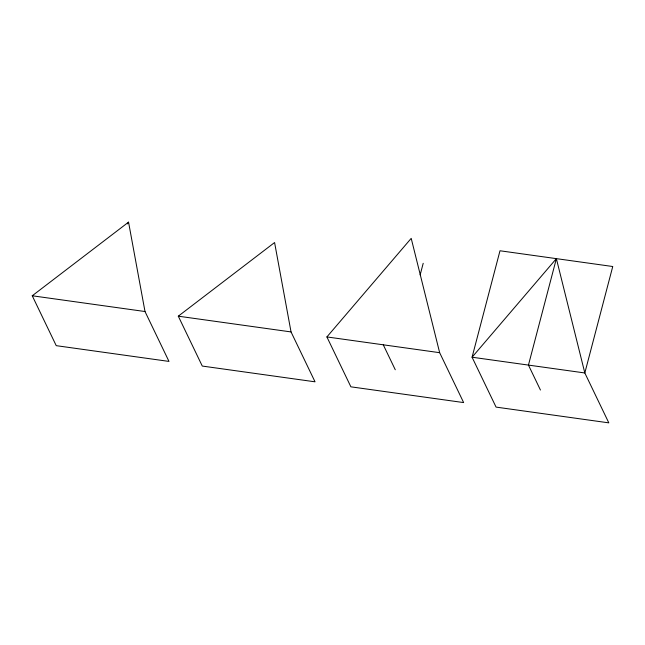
<?xml version="1.0" encoding="UTF-8"?>
<svg xmlns="http://www.w3.org/2000/svg" width="645" height="645" viewBox="0 0 645 645"><rect width="100%" height="100%" fill="white"/><g stroke="black" fill="none" stroke-linecap="round" stroke-linejoin="round"><path stroke-width="0.97" d="M420.153 274.915L423.201 263.305M556.377 258.637L472.075 357.217L584.822 372.963L612.75 266.514L499.996 250.768L472.075 357.217L496.061 407.1L608.816 422.854L584.822 372.963L556.377 258.637L528.449 365.086L540.446 390.031M127.533 223.871L128.548 222.146L145.004 311.527L168.99 361.418L56.236 345.664L32.25 295.773L128.548 222.146M326.902 336.932L411.204 238.36L439.656 352.686L463.642 402.577L350.888 386.823L326.902 336.932L439.656 352.686M178.294 316.179L274.585 242.544L291.04 331.925L315.034 381.816L202.28 366.062L178.294 316.179L291.04 331.925M32.25 295.773L145.004 311.527M383.275 344.809L395.272 369.754"/></g></svg>
